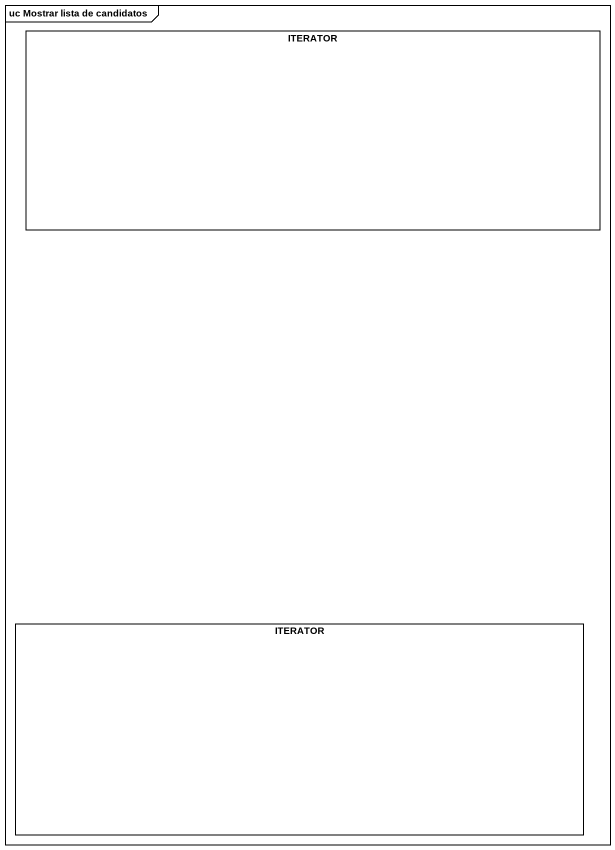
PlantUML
@startuml
mainframe uc Mostrar lista de candidatos
rectangle ITERATOR
rectangle "ITERATOR" as ITERATOR_2
@enduml
